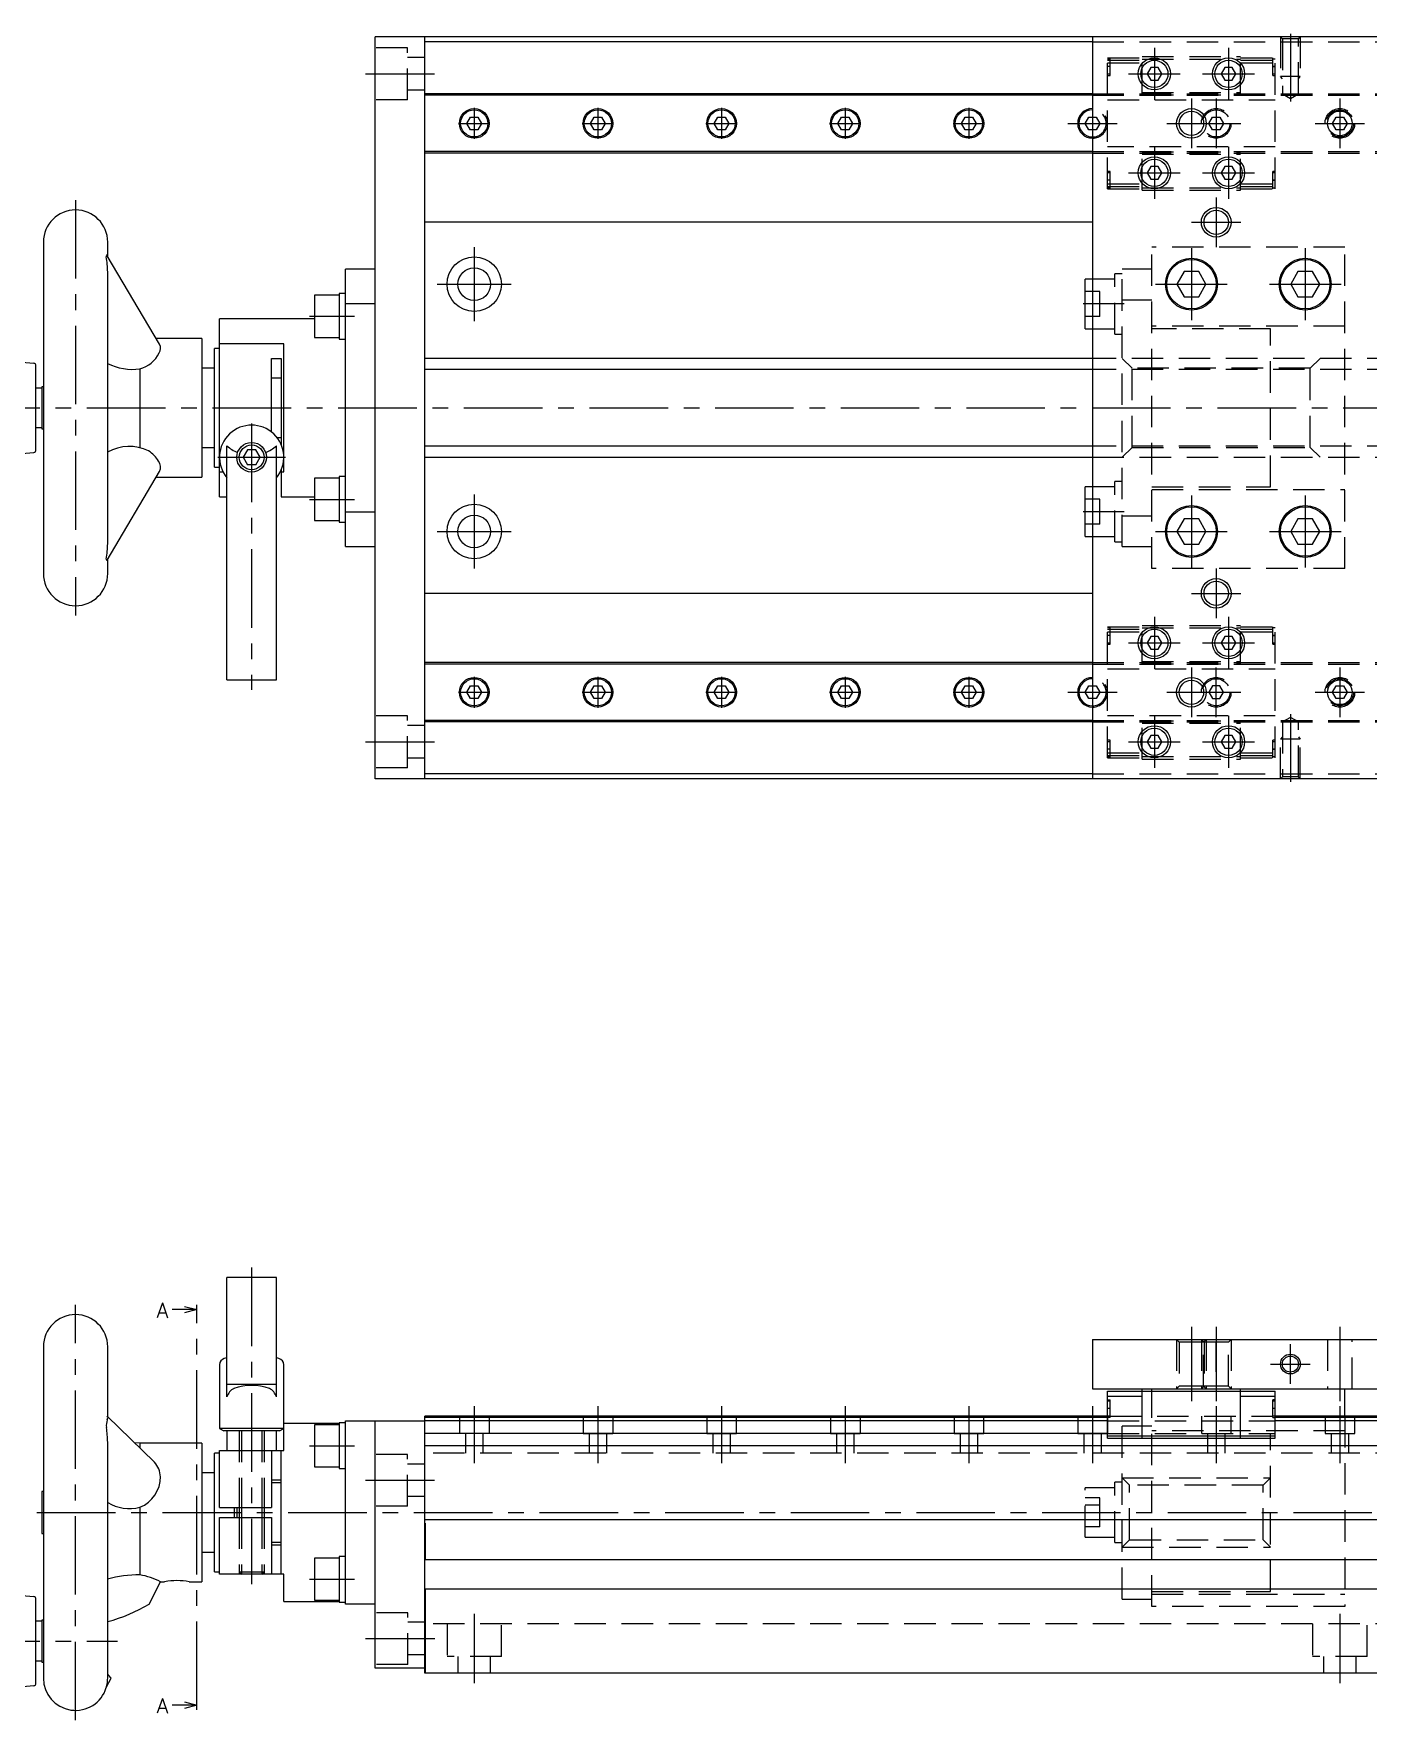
# Model space of a CAD drawing. Extents: x -2 to 722, y -8 to 349.
# Drawn here: x 271.1 to 540.9, y 8 to 348.9 of the extents above; entities that cross this region are included whole.
import ezdxf

# ---------------------------------------------------------------- set-up
doc = ezdxf.new("R2010")
doc.units = 0
doc.header["$LTSCALE"] = 0.5
doc.linetypes.add('CENTER', pattern=[50.8, 31.75, -6.35, 6.35, -6.35])
doc.linetypes.add('DASHED', pattern=[19.05, 12.7, -6.35])
for name, color, linetype in [('MSM_CENTER', 1, 'CENTER'), ('MSM_CONTINUOUS', 7, 'CONTINUOUS'), ('MSM_DASHED', 4, 'DASHED'), ('MSM_NARROW', 5, 'CONTINUOUS'), ('MSM_PART_NUMBER', 7, 'CONTINUOUS')]:
    doc.layers.add(name, color=color, linetype=linetype)
doc.styles.get("Standard").update_dxf_attribs({"font": 'txt.shx', "height": 3, "bigfont": 'bigfont.shx'})

msp = doc.modelspace()

# ---------------------------------------------------------------- linework, layer by layer
at = {"layer": 'MSM_CENTER'}
for p, q in [((525.13, 348.91), (525.13, 335.23)), ((497.63, 346.04), (497.63, 335.54)), ((512.63, 346.04), (512.63, 335.54)), ((488.7, 342.29), (488.15, 342.29)), ((522.1, 342.29), (521.55, 342.29)), ((338.13, 340.79), (352.13, 340.79)), ((492.38, 340.79), (502.88, 340.79)), ((507.38, 340.79), (517.88, 340.79)), ((485.13, 335.79), (485.13, 325.79)), ((505.13, 335.79), (505.13, 325.79)), ((510.13, 335.79), (510.13, 325.79)), ((535.13, 335.79), (535.13, 325.79)), ((356.98, 330.79), (363.28, 330.79)), ((360.13, 333.94), (360.13, 327.64)), ((381.98, 330.79), (388.28, 330.79)), ((385.13, 333.94), (385.13, 327.64)), ((406.98, 330.79), (413.28, 330.79)), ((410.13, 333.94), (410.13, 327.64)), ((431.98, 330.79), (438.28, 330.79)), ((435.13, 333.94), (435.13, 327.64)), ((456.98, 330.79), (463.28, 330.79)), ((460.13, 333.94), (460.13, 327.64)), ((480.13, 330.79), (490.13, 330.79)), ((500.13, 330.79), (515.13, 330.79)), ((530.13, 330.79), (540.13, 330.79)), ((497.63, 326.04), (497.63, 315.54)), ((512.63, 326.04), (512.63, 315.54)), ((492.38, 320.79), (502.88, 320.79)), ((507.38, 320.79), (517.88, 320.79)), ((488.7, 319.29), (488.15, 319.29)), ((522.1, 319.29), (521.55, 319.29)), ((279.53, 315.29), (279.53, 231.29)), ((510.13, 315.79), (510.13, 305.79)), ((505.13, 310.79), (515.13, 310.79)), ((360.13, 305.79), (360.13, 290.79)), ((505.13, 305.54), (505.13, 291.04)), ((528.13, 305.54), (528.13, 291.04)), ((352.63, 298.29), (367.63, 298.29)), ((497.88, 298.29), (512.38, 298.29)), ((520.88, 298.29), (535.38, 298.29)), ((491.5, 294.29), (483.25, 294.29)), ((326.83, 291.79), (335.9, 291.79)), ((231.03, 273.29), (722.13, 273.29)), ((315.13, 270.11), (315.13, 216.29)), ((308.3, 263.29), (321.95, 263.29)), ((360.13, 255.79), (360.13, 240.79)), ((326.83, 254.79), (335.9, 254.79)), ((491.5, 252.29), (483.25, 252.29)), ((505.13, 255.54), (505.13, 241.04)), ((528.13, 255.54), (528.13, 241.04)), ((352.63, 248.29), (367.63, 248.29)), ((497.88, 248.29), (512.38, 248.29)), ((520.88, 248.29), (535.38, 248.29)), ((510.13, 240.79), (510.13, 230.79)), ((505.13, 235.79), (515.13, 235.79)), ((497.63, 231.04), (497.63, 220.54)), ((512.63, 231.04), (512.63, 220.54)), ((488.7, 227.29), (488.15, 227.29)), ((492.38, 225.79), (502.88, 225.79)), ((507.38, 225.79), (517.88, 225.79)), ((522.1, 227.29), (521.55, 227.29)), ((360.13, 218.94), (360.13, 212.64)), ((385.13, 218.94), (385.13, 212.64)), ((410.13, 218.94), (410.13, 212.64)), ((435.13, 218.94), (435.13, 212.64)), ((460.13, 218.94), (460.13, 212.64)), ((485.13, 220.79), (485.13, 210.79)), ((505.13, 220.79), (505.13, 210.79)), ((510.13, 210.79), (510.13, 220.79)), ((535.13, 220.79), (535.13, 210.79)), ((356.98, 215.79), (363.28, 215.79)), ((381.98, 215.79), (388.28, 215.79)), ((406.98, 215.79), (413.28, 215.79)), ((431.98, 215.79), (438.28, 215.79)), ((456.98, 215.79), (463.28, 215.79)), ((480.13, 215.79), (490.13, 215.79)), ((500.13, 215.79), (515.13, 215.79)), ((530.13, 215.79), (540.13, 215.79)), ((497.63, 211.04), (497.63, 200.54)), ((512.63, 211.04), (512.63, 200.54)), ((525.13, 211.35), (525.13, 197.67)), ((338.13, 205.79), (352.13, 205.79)), ((492.38, 205.79), (502.88, 205.79)), ((507.38, 205.79), (517.88, 205.79)), ((488.7, 204.29), (488.15, 204.29)), ((522.1, 204.29), (521.55, 204.29)), ((315.13, 99.5), (315.13, 35.5)), ((279.53, 8), (279.53, 92)), ((304.03, 12.08), (304.03, 90)), ((505.13, 87.5), (505.13, 72.5)), ((510.13, 87.5), (510.13, 72.5)), ((535.13, 87.5), (535.13, 72.5)), ((525.13, 76), (525.13, 84)), ((521.13, 80), (529.13, 80)), ((360.13, 71.5), (360.13, 60)), ((385.13, 71.5), (385.13, 60)), ((410.13, 71.5), (410.13, 60)), ((435.13, 71.5), (435.13, 60)), ((460.13, 71.5), (460.13, 60)), ((485.13, 71.5), (485.13, 60)), ((488.7, 71), (488.15, 71)), ((510.13, 71.5), (510.13, 60)), ((522.1, 71), (521.55, 71)), ((535.13, 71.5), (535.13, 60)), ((326.83, 63.5), (335.9, 63.5)), ((338.13, 56.5), (352.13, 56.5)), ((271.73, 50), (722.13, 50)), ((326.83, 36.5), (335.9, 36.5)), ((360.13, 29.5), (360.13, 15.5)), ((535.13, 29.5), (535.13, 15.5)), ((231.03, 24), (288.03, 24)), ((338.13, 24.5), (352.18, 24.5))]:
    msp.add_line(p, q, dxfattribs=at)
at = {"layer": 'MSM_CONTINUOUS'}
for p, q in [((350.13, 348.29), (340.13, 348.29)), ((340.13, 198.29), (340.13, 348.29)), ((350.13, 198.29), (350.13, 348.29)), ((350.13, 348.24), (350.18, 348.24)), ((720.13, 348.29), (350.18, 348.29)), ((350.18, 348.29), (350.18, 348.24)), ((485.13, 348.29), (485.13, 198.29)), ((485.13, 347.29), (350.13, 347.29)), ((496.89, 342.07), (496.15, 340.79)), ((498.37, 342.07), (496.89, 342.07)), ((499.11, 340.79), (498.37, 342.07)), ((511.89, 342.07), (511.15, 340.79)), ((513.37, 342.07), (511.89, 342.07)), ((514.11, 340.79), (513.37, 342.07)), ((496.15, 340.79), (496.89, 339.51)), ((496.89, 339.51), (498.37, 339.51)), ((498.37, 339.51), (499.11, 340.79)), ((511.15, 340.79), (511.89, 339.51)), ((511.89, 339.51), (513.37, 339.51)), ((513.37, 339.51), (514.11, 340.79)), ((485.13, 336.79), (350.13, 336.79)), ((485.13, 336.49), (350.13, 336.49)), ((358.65, 330.79), (359.39, 332.07)), ((359.39, 329.51), (358.65, 330.79)), ((359.39, 332.07), (360.87, 332.07)), ((360.87, 332.07), (361.61, 330.79)), ((361.61, 330.79), (360.87, 329.51)), ((383.65, 330.79), (384.39, 332.07)), ((384.39, 329.51), (383.65, 330.79)), ((384.39, 332.07), (385.87, 332.07)), ((385.87, 332.07), (386.61, 330.79)), ((386.61, 330.79), (385.87, 329.51)), ((408.65, 330.79), (409.39, 332.07)), ((409.39, 329.51), (408.65, 330.79)), ((409.39, 332.07), (410.87, 332.07)), ((410.87, 332.07), (411.61, 330.79)), ((411.61, 330.79), (410.87, 329.51)), ((433.65, 330.79), (434.39, 332.07)), ((434.39, 329.51), (433.65, 330.79)), ((434.39, 332.07), (435.87, 332.07)), ((435.87, 332.07), (436.61, 330.79)), ((436.61, 330.79), (435.87, 329.51)), ((458.65, 330.79), (459.39, 332.07)), ((459.39, 329.51), (458.65, 330.79)), ((459.39, 332.07), (460.87, 332.07)), ((460.87, 332.07), (461.61, 330.79)), ((461.61, 330.79), (460.87, 329.51)), ((483.65, 330.79), (484.39, 332.07)), ((484.39, 329.51), (483.65, 330.79)), ((484.39, 332.07), (485.13, 332.07)), ((533.65, 330.79), (534.39, 332.07)), ((534.39, 329.51), (533.65, 330.79)), ((534.39, 332.07), (535.87, 332.07)), ((535.87, 332.07), (536.61, 330.79)), ((536.61, 330.79), (535.87, 329.51)), ((360.87, 329.51), (359.39, 329.51)), ((385.87, 329.51), (384.39, 329.51)), ((410.87, 329.51), (409.39, 329.51)), ((435.87, 329.51), (434.39, 329.51)), ((460.87, 329.51), (459.39, 329.51)), ((485.13, 329.51), (484.39, 329.51)), ((535.87, 329.51), (534.39, 329.51)), ((485.13, 325.09), (350.13, 325.09)), ((485.13, 324.79), (350.13, 324.79)), ((496.89, 322.07), (496.15, 320.79)), ((496.15, 320.79), (496.89, 319.51)), ((498.37, 322.07), (496.89, 322.07)), ((499.11, 320.79), (498.37, 322.07)), ((498.37, 319.51), (499.11, 320.79)), ((511.89, 322.07), (511.15, 320.79)), ((511.15, 320.79), (511.89, 319.51)), ((513.37, 322.07), (511.89, 322.07)), ((514.11, 320.79), (513.37, 322.07)), ((513.37, 319.51), (514.11, 320.79)), ((496.89, 319.51), (498.37, 319.51)), ((511.89, 319.51), (513.37, 319.51)), ((485.13, 310.79), (350.13, 310.79)), ((273.03, 306.79), (273.03, 239.79)), ((296.52, 286.14), (285.93, 304.04)), ((286.03, 303.88), (286.03, 306.79)), ((286.03, 245.82), (286.03, 300.75)), ((340.13, 301.29), (334.13, 301.29)), ((334.13, 245.29), (334.13, 301.29)), ((503.66, 300.83), (502.2, 298.29)), ((506.6, 300.83), (503.66, 300.83)), ((508.06, 298.29), (506.6, 300.83)), ((526.66, 300.83), (525.2, 298.29)), ((529.6, 300.83), (526.66, 300.83)), ((531.06, 298.29), (529.6, 300.83)), ((483.63, 289.29), (483.63, 299.29)), ((485.13, 299.29), (483.63, 299.29)), ((502.2, 298.29), (503.66, 295.75)), ((506.6, 295.75), (508.06, 298.29)), ((525.2, 298.29), (526.66, 295.75)), ((529.6, 295.75), (531.06, 298.29)), ((327.83, 296.04), (327.83, 287.54)), ((332.83, 296.04), (327.83, 296.04)), ((332.83, 296.39), (332.83, 287.19)), ((334.13, 296.39), (332.83, 296.39)), ((340.13, 294.31), (334.13, 294.31)), ((503.66, 295.75), (506.6, 295.75)), ((526.66, 295.75), (529.6, 295.75)), ((308.63, 255.32), (308.63, 291.29)), ((327.83, 291.29), (308.63, 291.29)), ((305.03, 287.29), (295.85, 287.29)), ((305.03, 287.29), (305.03, 259.29)), ((327.83, 287.54), (332.83, 287.54)), ((332.83, 287.19), (334.13, 287.19)), ((483.63, 289.29), (485.13, 289.29)), ((259.7, 283.29), (271.07, 282.29)), ((307.63, 261.29), (307.63, 285.29)), ((308.63, 285.29), (307.63, 285.29)), ((321.63, 286.24), (308.63, 286.24)), ((319.13, 283.29), (321.13, 283.29)), ((319.13, 268.41), (319.13, 283.29)), ((321.13, 283.29), (321.13, 265.79)), ((321.63, 260.34), (321.63, 286.24)), ((485.13, 283.29), (350.13, 283.29)), ((271.53, 264.78), (271.53, 281.79)), ((292.53, 281.18), (292.53, 265.23)), ((307.63, 281.29), (305.03, 281.29)), ((272.73, 277.29), (271.53, 277.29)), ((272.73, 277.54), (272.73, 269.04)), ((273.03, 277.54), (272.73, 277.54)), ((321.13, 279.29), (319.13, 279.29)), ((271.53, 269.29), (272.73, 269.29)), ((272.73, 269.04), (273.03, 269.04)), ((320.25, 267.29), (321.13, 267.29)), ((259.7, 263.29), (271.07, 264.28)), ((305.03, 265.29), (307.63, 265.29)), ((310.13, 218.29), (310.13, 265.62)), ((314.26, 264.79), (313.4, 263.29)), ((313.4, 263.29), (314.26, 261.79)), ((315.99, 264.79), (314.26, 264.79)), ((316.86, 263.29), (315.99, 264.79)), ((315.99, 261.79), (316.86, 263.29)), ((320.13, 218.29), (320.13, 265.62)), ((350.13, 263.29), (485.13, 263.29)), ((285.93, 242.53), (296.52, 260.43)), ((295.85, 259.29), (305.03, 259.29)), ((307.63, 261.29), (308.63, 261.29)), ((308.63, 260.34), (309.34, 260.34)), ((315.99, 261.79), (314.26, 261.79)), ((321.13, 260.79), (321.13, 255.29)), ((321.13, 260.34), (321.63, 260.34)), ((332.83, 259.39), (332.83, 250.19)), ((334.13, 259.39), (332.83, 259.39)), ((327.83, 259.04), (327.83, 250.54)), ((332.83, 259.04), (327.83, 259.04)), ((485.13, 257.29), (483.63, 257.29)), ((483.63, 247.29), (483.63, 257.29)), ((308.63, 255.32), (310.13, 255.32)), ((321.13, 255.29), (327.83, 255.29)), ((327.83, 250.54), (332.83, 250.54)), ((332.83, 250.19), (334.13, 250.19)), ((334.13, 252.27), (340.13, 252.27)), ((503.66, 250.83), (502.2, 248.29)), ((506.6, 250.83), (503.66, 250.83)), ((508.06, 248.29), (506.6, 250.83)), ((526.66, 250.83), (525.2, 248.29)), ((529.6, 250.83), (526.66, 250.83)), ((531.06, 248.29), (529.6, 250.83)), ((483.63, 247.29), (485.13, 247.29)), ((502.2, 248.29), (503.66, 245.75)), ((503.66, 245.75), (506.6, 245.75)), ((506.6, 245.75), (508.06, 248.29)), ((525.2, 248.29), (526.66, 245.75)), ((526.66, 245.75), (529.6, 245.75)), ((529.6, 245.75), (531.06, 248.29)), ((286.03, 239.79), (286.03, 242.69)), ((334.13, 245.29), (340.13, 245.29)), ((485.13, 235.79), (350.13, 235.79)), ((496.89, 227.07), (496.15, 225.79)), ((496.15, 225.79), (496.89, 224.51)), ((498.37, 227.07), (496.89, 227.07)), ((499.11, 225.79), (498.37, 227.07)), ((498.37, 224.51), (499.11, 225.79)), ((511.89, 227.07), (511.15, 225.79)), ((511.15, 225.79), (511.89, 224.51)), ((513.37, 227.07), (511.89, 227.07)), ((514.11, 225.79), (513.37, 227.07)), ((513.37, 224.51), (514.11, 225.79)), ((485.13, 221.79), (350.13, 221.79)), ((496.89, 224.51), (498.37, 224.51)), ((511.89, 224.51), (513.37, 224.51)), ((310.13, 218.29), (320.13, 218.29)), ((485.13, 221.49), (350.13, 221.49)), ((358.65, 215.79), (359.39, 217.07)), ((359.39, 214.51), (358.65, 215.79)), ((359.39, 217.07), (360.87, 217.07)), ((360.87, 217.07), (361.61, 215.79)), ((361.61, 215.79), (360.87, 214.51)), ((383.65, 215.79), (384.39, 217.07)), ((384.39, 214.51), (383.65, 215.79)), ((384.39, 217.07), (385.87, 217.07)), ((385.87, 217.07), (386.61, 215.79)), ((386.61, 215.79), (385.87, 214.51)), ((408.65, 215.79), (409.39, 217.07)), ((409.39, 214.51), (408.65, 215.79)), ((409.39, 217.07), (410.87, 217.07)), ((410.87, 217.07), (411.61, 215.79)), ((411.61, 215.79), (410.87, 214.51)), ((433.65, 215.79), (434.39, 217.07)), ((434.39, 214.51), (433.65, 215.79)), ((434.39, 217.07), (435.87, 217.07)), ((435.87, 217.07), (436.61, 215.79)), ((436.61, 215.79), (435.87, 214.51)), ((458.65, 215.79), (459.39, 217.07)), ((459.39, 214.51), (458.65, 215.79)), ((459.39, 217.07), (460.87, 217.07)), ((460.87, 217.07), (461.61, 215.79)), ((461.61, 215.79), (460.87, 214.51)), ((483.65, 215.79), (484.39, 217.07)), ((484.39, 214.51), (483.65, 215.79)), ((484.39, 217.07), (485.13, 217.07)), ((533.65, 215.79), (534.39, 217.07)), ((534.39, 214.51), (533.65, 215.79)), ((534.39, 217.07), (535.87, 217.07)), ((535.87, 217.07), (536.61, 215.79)), ((536.61, 215.79), (535.87, 214.51)), ((360.87, 214.51), (359.39, 214.51)), ((385.87, 214.51), (384.39, 214.51)), ((410.87, 214.51), (409.39, 214.51)), ((435.87, 214.51), (434.39, 214.51)), ((460.87, 214.51), (459.39, 214.51)), ((485.13, 214.51), (484.39, 214.51)), ((535.87, 214.51), (534.39, 214.51)), ((485.13, 210.09), (350.13, 210.09)), ((485.13, 209.79), (350.13, 209.79)), ((496.89, 207.07), (496.15, 205.79)), ((496.15, 205.79), (496.89, 204.51)), ((498.37, 207.07), (496.89, 207.07)), ((499.11, 205.79), (498.37, 207.07)), ((498.37, 204.51), (499.11, 205.79)), ((511.89, 207.07), (511.15, 205.79)), ((511.15, 205.79), (511.89, 204.51)), ((513.37, 207.07), (511.89, 207.07)), ((514.11, 205.79), (513.37, 207.07)), ((513.37, 204.51), (514.11, 205.79)), ((496.89, 204.51), (498.37, 204.51)), ((511.89, 204.51), (513.37, 204.51)), ((350.13, 198.29), (340.13, 198.29)), ((485.13, 199.29), (350.13, 199.29)), ((350.18, 198.34), (350.13, 198.34)), ((350.18, 198.34), (350.18, 198.29)), ((720.13, 198.29), (350.18, 198.29)), ((310.13, 73.36), (310.13, 97.5)), ((320.13, 97.5), (310.13, 97.5)), ((320.13, 73.36), (320.13, 97.5)), ((273.03, 83.5), (273.03, 16.5)), ((286.03, 69.35), (286.03, 83.5)), ((485.13, 85), (485.13, 75)), ((485.13, 85), (585.13, 85)), ((308.63, 79.87), (308.63, 67)), ((321.63, 62.5), (321.63, 79.87)), ((310.13, 75.92), (320.13, 75.92)), ((485.13, 75), (585.13, 75)), ((488.18, 74.5), (522.08, 74.5)), ((488.18, 65), (488.18, 74.5)), ((488.18, 73.5), (495.18, 73.5)), ((488.18, 72.8), (488.68, 72.8)), ((488.68, 72.5), (488.18, 72.5)), ((488.68, 69.2), (488.68, 72.8)), ((495.18, 65), (495.18, 75)), ((515.08, 65), (515.08, 75)), ((515.08, 73.5), (522.08, 73.5)), ((521.58, 69.2), (521.58, 72.8)), ((522.08, 72.8), (521.58, 72.8)), ((522.08, 72.5), (521.58, 72.5)), ((522.08, 65), (522.08, 74.5)), ((536.13, 69.5), (536.13, 75)), ((295.46, 60.15), (285.92, 69.46)), ((286.03, 69.17), (286.03, 69.2)), ((334.13, 68.5), (350.13, 68.5)), ((334.13, 31.5), (334.13, 68.5)), ((340.13, 18.5), (340.13, 68.5)), ((488.68, 69.5), (350.13, 69.5)), ((350.13, 17.5), (350.13, 69.5)), ((488.68, 69.2), (350.13, 69.2)), ((488.18, 68.55), (350.13, 68.55)), ((488.68, 69.2), (488.18, 69.2)), ((548.68, 69.5), (521.58, 69.5)), ((521.58, 69.2), (522.08, 69.2)), ((548.18, 69.2), (522.08, 69.2)), ((548.18, 68.55), (522.08, 68.55)), ((321.63, 67), (308.63, 67)), ((308.63, 67), (309.49, 66.5)), ((320.76, 66.5), (309.49, 66.5)), ((310.13, 66.5), (310.13, 62.5)), ((320.13, 62.5), (320.13, 66.5)), ((320.76, 66.5), (321.63, 67)), ((332.83, 68), (321.63, 68)), ((332.83, 67.75), (327.83, 67.75)), ((327.83, 67.75), (327.83, 59.25)), ((334.13, 68.1), (332.83, 68.1)), ((332.83, 68.1), (332.83, 58.9)), ((488.18, 65.95), (350.13, 65.95)), ((488.18, 65.5), (522.08, 65.5)), ((488.18, 65), (522.08, 65)), ((286.03, 16.62), (286.03, 64.2)), ((292.53, 64), (291.41, 64.1)), ((292.53, 64), (292.53, 63.01)), ((305.03, 64), (292.53, 64)), ((305.03, 64), (305.03, 36)), ((307.63, 38), (307.63, 62)), ((308.63, 62), (307.63, 62)), ((308.63, 51), (308.63, 62.5)), ((308.63, 62.5), (321.63, 62.5)), ((319.13, 62.5), (319.13, 51)), ((321.13, 37.5), (321.13, 62.5)), ((720.13, 63.5), (350.13, 63.5)), ((307.63, 58), (305.03, 58)), ((327.83, 59.25), (332.83, 59.25)), ((332.83, 58.9), (334.13, 58.9)), ((319.13, 56.63), (321.13, 56.63)), ((321.13, 56), (319.13, 56)), ((273.03, 54.25), (272.73, 54.25)), ((272.73, 54.25), (272.73, 45.75)), ((292.53, 51.06), (292.53, 37.38)), ((308.63, 51), (319.13, 51)), ((308.63, 37.5), (308.63, 49)), ((308.63, 49), (319.13, 49)), ((311.63, 49), (311.63, 51)), ((312.13, 51), (312.13, 49)), ((312.63, 51), (312.63, 49)), ((317.63, 51), (317.63, 49)), ((319.13, 49), (319.13, 37.5)), ((720.13, 48.5), (350.13, 48.5)), ((350.18, 47.81), (350.13, 47.81)), ((350.18, 47.81), (350.18, 40.5)), ((272.73, 45.75), (273.03, 45.75)), ((305.03, 42), (307.63, 42)), ((319.13, 44), (321.13, 44)), ((321.13, 43.37), (319.13, 43.37)), ((334.13, 41.1), (332.83, 41.1)), ((332.83, 41.1), (332.83, 31.9)), ((307.63, 38), (308.63, 38)), ((332.83, 40.75), (327.83, 40.75)), ((327.83, 40.75), (327.83, 32.25)), ((350.13, 40.5), (720.13, 40.5)), ((294.4, 31.49), (296.71, 36)), ((296.7, 36), (297.53, 36)), ((302.52, 36), (305.03, 36)), ((321.63, 37.5), (308.63, 37.5)), ((321.63, 32), (321.63, 37.5)), ((720.13, 34.5), (350.13, 34.5)), ((350.18, 34.5), (350.18, 17.5)), ((259.7, 34), (271.07, 33)), ((271.53, 15.49), (271.53, 32.51)), ((321.63, 32), (332.83, 32)), ((327.83, 32.25), (332.83, 32.25)), ((332.83, 31.9), (334.13, 31.9)), ((340.13, 31.5), (334.13, 31.5)), ((272.73, 28), (271.53, 28)), ((272.73, 28.25), (272.73, 19.75)), ((273.03, 28.25), (272.73, 28.25)), ((271.53, 20), (272.73, 20)), ((272.73, 19.75), (273.03, 19.75)), ((350.13, 18.5), (340.13, 18.5)), ((720.13, 17.5), (350.13, 17.5)), ((259.7, 14), (271.07, 15)), ((285.75, 14.6), (286.72, 16.51))]:
    msp.add_line(p, q, dxfattribs=at)
for centre, radius in [((497.63, 340.79), 3.25), ((497.63, 340.79), 2.75), ((512.63, 340.79), 3.25), ((512.63, 340.79), 2.75), ((360.13, 330.79), 3), ((360.13, 330.79), 2.75), ((385.13, 330.79), 3), ((385.13, 330.79), 2.75), ((410.13, 330.79), 3), ((410.13, 330.79), 2.75), ((435.13, 330.79), 3), ((435.13, 330.79), 2.75), ((460.13, 330.79), 3), ((460.13, 330.79), 2.75), ((505.13, 330.79), 2.46), ((535.13, 330.79), 2.5), ((497.63, 320.79), 3.25), ((512.63, 320.79), 3.25), ((497.63, 320.79), 2.75), ((512.63, 320.79), 2.75), ((510.13, 310.79), 2.46), ((360.13, 298.29), 5.5), ((505.13, 298.29), 5.25), ((528.13, 298.29), 5.25), ((360.13, 298.29), 3.3), ((505.13, 298.29), 5), ((528.13, 298.29), 5), ((315.13, 263.29), 3), ((315.13, 263.29), 2.5), ((360.13, 248.29), 5.5), ((505.13, 248.29), 5.25), ((505.13, 248.29), 5), ((528.13, 248.29), 5.25), ((528.13, 248.29), 5), ((360.13, 248.29), 3.3), ((510.13, 235.79), 2.46), ((497.63, 225.79), 3.25), ((497.63, 225.79), 2.75), ((512.63, 225.79), 3.25), ((512.63, 225.79), 2.75), ((360.13, 215.79), 3), ((360.13, 215.79), 2.75), ((385.13, 215.79), 3), ((385.13, 215.79), 2.75), ((410.13, 215.79), 3), ((410.13, 215.79), 2.75), ((435.13, 215.79), 3), ((435.13, 215.79), 2.75), ((460.13, 215.79), 3), ((460.13, 215.79), 2.75), ((505.13, 215.79), 2.46), ((535.13, 215.79), 2.5), ((497.63, 205.79), 3.25), ((497.63, 205.79), 2.75), ((512.63, 205.79), 3.25), ((512.63, 205.79), 2.75), ((525.13, 80), 1.62)]:
    msp.add_circle(centre, radius, dxfattribs=at)
for centre, radius, start, end in [((485.13, 330.79), 3, 90, 270), ((485.13, 330.79), 2.75, 90, 270), ((279.53, 306.79), 6.5, 0, 180), ((286.15, 303.92), 0.409, 147.3169, 194.7042), ((265, 300.4), 21.03, 0.9537, 9.3449), ((285.8, 304.01), 0.137, 15.5493, 88.8335), ((290.98, 287.08), 6.1, 284.6919, 333.6871), ((294.83, 285.33), 1.88, 329.5739, 25.5839), ((271.03, 281.79), 0.5, 0, 85), ((290.97, 292.02), 10.95, 243.1033, 278.1798), ((315.13, 263.29), 6.5, 320.2849, 219.7151), ((271.03, 264.78), 0.5, 275, 0), ((290.41, 256.66), 8.83, 63.8736, 119.8384), ((291.16, 259.57), 5.91, 29.8339, 58.0094), ((294.49, 261.26), 2.2, 337.8459, 34.7996), ((314.99, 270.89), 7.17, 227.3363, 247.8884), ((315.27, 270.89), 7.17, 292.1116, 312.6637), ((268.4, 246.05), 17.63, 354.2775, 359.2376), ((-392.75, 326.99), 683.71, 352.91661, 353.05297), ((286.17, 242.66), 0.423, 177.3591, 212.6166), ((285.4, 243.05), 0.739, 303.4802, 316.0683), ((279.53, 239.79), 6.5, 180, 0), ((485.13, 215.79), 3, 90, 270), ((485.13, 215.79), 2.75, 90, 270), ((279.53, 83.5), 6.5, 0, 180), ((309.93, 79.87), 1.3, 104.5706, 180), ((315.13, 59.86), 21.97, 103.1548, 104.5706), ((315.13, 59.86), 21.97, 75.4294, 76.8452), ((320.33, 79.87), 1.3, 0, 75.4294), ((312.85, 72.57), 2.83, 117.0443, 163.788), ((315.13, 64.96), 10.74, 70.5029, 109.4376), ((317.48, 72.64), 2.74, 15.2925, 63.2952), ((288.77, 67.65), 3.03, 158.9586, 189.5128), ((285.61, 69.17), 0.42, 353.8602, 43.0782), ((283.94, 69.37), 2.11, 342.3741, 353.3332), ((260.85, 63.58), 25.18, 1.3815, 8.1441), ((292.32, 57.11), 4.37, 1.6774, 44.0689), ((290.19, 57.12), 6.49, 291.0715, 1.0786), ((290.44, 59.34), 8.54, 238.9479, 284.1872), ((292.16, 15.84), 21.55, 89.0104, 106.5513), ((290.26, 23.5), 14.07, 62.7193, 80.7314), ((300.03, 22.22), 14, 79.7135, 100.2865), ((271.03, 32.51), 0.5, 0, 85), ((277.73, 59.24), 32.37, 284.8475, 300.9876), ((266.21, 0.05), 26.29, 38.7334, 41.0812), ((271.03, 15.49), 0.5, 275, 0), ((279.53, 16.5), 6.5, 180, 342.9891), ((278.55, 16.64), 7.48, 344.0942, 359.8778)]:
    msp.add_arc(centre, radius, start, end, dxfattribs=at)
at = {"layer": 'MSM_DASHED'}
for p, q in [((523.13, 348.29), (523.51, 347.91)), ((523.13, 348.29), (523.13, 340.29)), ((523.51, 347.91), (523.51, 336.79)), ((526.75, 347.91), (523.51, 347.91)), ((526.75, 347.91), (527.13, 348.29)), ((526.75, 336.79), (526.75, 347.91)), ((527.13, 348.29), (527.13, 340.29)), ((346.66, 346.04), (340.06, 346.04)), ((346.66, 335.54), (346.66, 346.04)), ((485.13, 347.29), (585.13, 347.29)), ((350.06, 344.09), (346.66, 344.09)), ((488.18, 317.54), (488.18, 344.04)), ((488.18, 344.04), (495.18, 344.04)), ((488.68, 343.79), (488.18, 343.79)), ((488.18, 343.54), (495.18, 343.54)), ((488.18, 343.04), (495.18, 343.04)), ((488.68, 342.29), (488.18, 342.29)), ((488.68, 340.49), (488.68, 344.04)), ((495.18, 344.29), (515.08, 344.29)), ((495.18, 336.54), (495.18, 344.29)), ((495.18, 343.79), (515.08, 343.79)), ((515.08, 336.54), (515.08, 344.29)), ((515.08, 344.04), (522.08, 344.04)), ((515.08, 343.54), (522.08, 343.54)), ((515.08, 343.04), (522.08, 343.04)), ((521.58, 340.49), (521.58, 344.04)), ((522.08, 343.79), (521.58, 343.79)), ((521.58, 342.29), (522.08, 342.29)), ((522.08, 317.54), (522.08, 344.04)), ((488.18, 340.79), (488.68, 340.79)), ((488.18, 340.49), (488.68, 340.49)), ((521.58, 340.79), (522.08, 340.79)), ((521.58, 340.49), (522.08, 340.49)), ((527.13, 340.29), (523.13, 340.29)), ((523.51, 339.79), (523.13, 340.29)), ((526.75, 339.79), (527.13, 340.29)), ((346.66, 335.54), (340.06, 335.54)), ((350.06, 337.49), (346.66, 337.49)), ((485.13, 336.79), (585.13, 336.79)), ((485.13, 336.49), (585.13, 336.49)), ((488.18, 335.54), (522.08, 335.54)), ((495.18, 337.04), (515.08, 337.04)), ((495.18, 336.54), (515.08, 336.54)), ((523.51, 336.79), (525.13, 335.85)), ((525.13, 335.85), (526.75, 336.79)), ((485.13, 333.94), (485.13, 327.64)), ((485.13, 332.07), (485.87, 332.07)), ((485.87, 332.07), (486.61, 330.79)), ((486.61, 330.79), (485.87, 329.51)), ((508.65, 330.79), (509.39, 332.07)), ((509.39, 329.51), (508.65, 330.79)), ((509.39, 332.07), (510.87, 332.07)), ((510.87, 332.07), (511.61, 330.79)), ((511.61, 330.79), (510.87, 329.51)), ((485.87, 329.51), (485.13, 329.51)), ((510.87, 329.51), (509.39, 329.51)), ((485.13, 325.09), (585.13, 325.09)), ((485.13, 324.79), (585.13, 324.79)), ((522.08, 326.04), (488.18, 326.04)), ((495.18, 325.04), (515.08, 325.04)), ((495.18, 317.29), (495.18, 325.04)), ((495.18, 324.54), (515.08, 324.54)), ((515.08, 317.29), (515.08, 325.04)), ((488.68, 321.09), (488.18, 321.09)), ((488.68, 320.79), (488.18, 320.79)), ((488.68, 317.54), (488.68, 321.09)), ((521.58, 317.54), (521.58, 321.09)), ((522.08, 321.09), (521.58, 321.09)), ((522.08, 320.79), (521.58, 320.79)), ((488.68, 319.29), (488.18, 319.29)), ((488.18, 318.54), (495.18, 318.54)), ((488.18, 318.04), (495.18, 318.04)), ((488.18, 317.79), (488.68, 317.79)), ((488.18, 317.54), (495.18, 317.54)), ((495.18, 317.79), (515.08, 317.79)), ((495.18, 317.29), (515.08, 317.29)), ((515.08, 318.54), (522.08, 318.54)), ((515.08, 318.04), (522.08, 318.04)), ((515.08, 317.54), (522.08, 317.54)), ((521.58, 319.29), (522.08, 319.29)), ((521.58, 317.79), (522.08, 317.79)), ((536.13, 305.79), (497.13, 305.79)), ((497.13, 240.79), (497.13, 305.79)), ((536.13, 240.79), (536.13, 305.79)), ((489.63, 288.19), (489.63, 300.39)), ((491.13, 300.39), (489.63, 300.39)), ((497.13, 301.29), (491.13, 301.29)), ((491.13, 245.29), (491.13, 301.29)), ((486.63, 296.83), (483.63, 296.83)), ((489.63, 299.29), (485.13, 299.29)), ((486.63, 291.75), (486.63, 296.83)), ((486.63, 294.29), (483.63, 294.29)), ((491.13, 295.15), (497.13, 295.15)), ((486.63, 291.75), (483.63, 291.75)), ((536.13, 289.79), (497.13, 289.79)), ((485.13, 289.29), (489.63, 289.29)), ((489.63, 288.19), (491.13, 288.19)), ((521.13, 289.29), (497.13, 289.29)), ((521.13, 257.29), (521.13, 289.29)), ((585.13, 283.29), (485.13, 283.29)), ((493.13, 281.29), (491.13, 283.29)), ((531.13, 283.29), (529.13, 281.29)), ((585.13, 281.04), (485.13, 281.04)), ((529.13, 281.29), (493.13, 281.29)), ((493.13, 265.29), (493.13, 281.29)), ((529.13, 265.29), (529.13, 281.29)), ((585.13, 265.54), (485.13, 265.54)), ((485.13, 263.29), (585.13, 263.29)), ((491.13, 263.29), (493.13, 265.29)), ((493.13, 265.29), (529.13, 265.29)), ((529.13, 265.29), (531.13, 263.29)), ((489.63, 257.29), (485.13, 257.29)), ((489.63, 246.19), (489.63, 258.39)), ((491.13, 258.39), (489.63, 258.39)), ((497.13, 257.29), (521.13, 257.29)), ((497.13, 256.79), (536.13, 256.79)), ((486.63, 254.83), (483.63, 254.83)), ((486.63, 252.29), (483.63, 252.29)), ((486.63, 249.75), (486.63, 254.83)), ((486.63, 249.75), (483.63, 249.75)), ((491.13, 251.43), (497.13, 251.43)), ((485.13, 247.29), (489.63, 247.29)), ((489.63, 246.19), (491.13, 246.19)), ((491.13, 245.29), (497.13, 245.29)), ((536.13, 240.79), (497.13, 240.79)), ((488.18, 229.04), (495.18, 229.04)), ((488.18, 202.54), (488.18, 229.04)), ((488.68, 228.79), (488.18, 228.79)), ((488.18, 228.54), (495.18, 228.54)), ((488.68, 225.49), (488.68, 229.04)), ((495.18, 229.29), (515.08, 229.29)), ((495.18, 221.54), (495.18, 229.29)), ((495.18, 228.79), (515.08, 228.79)), ((515.08, 221.54), (515.08, 229.29)), ((515.08, 229.04), (522.08, 229.04)), ((515.08, 228.54), (522.08, 228.54)), ((521.58, 225.49), (521.58, 229.04)), ((522.08, 228.79), (521.58, 228.79)), ((522.08, 202.54), (522.08, 229.04)), ((488.18, 228.04), (495.18, 228.04)), ((488.68, 227.29), (488.18, 227.29)), ((488.18, 225.79), (488.68, 225.79)), ((488.18, 225.49), (488.68, 225.49)), ((515.08, 228.04), (522.08, 228.04)), ((521.58, 227.29), (522.08, 227.29)), ((521.58, 225.79), (522.08, 225.79)), ((521.58, 225.49), (522.08, 225.49)), ((485.13, 221.79), (585.13, 221.79)), ((495.18, 222.04), (515.08, 222.04)), ((485.13, 221.49), (585.13, 221.49)), ((485.13, 218.94), (485.13, 212.64)), ((488.18, 220.54), (522.08, 220.54)), ((495.18, 221.54), (515.08, 221.54)), ((485.13, 217.07), (485.87, 217.07)), ((485.87, 217.07), (486.61, 215.79)), ((486.61, 215.79), (485.87, 214.51)), ((509.39, 217.07), (508.65, 215.79)), ((508.65, 215.79), (509.39, 214.51)), ((510.87, 217.07), (509.39, 217.07)), ((511.61, 215.79), (510.87, 217.07)), ((510.87, 214.51), (511.61, 215.79)), ((485.87, 214.51), (485.13, 214.51)), ((509.39, 214.51), (510.87, 214.51)), ((346.66, 211.04), (340.06, 211.04)), ((346.66, 200.54), (346.66, 211.04)), ((350.06, 209.09), (346.66, 209.09)), ((485.13, 210.09), (585.13, 210.09)), ((485.13, 209.79), (585.13, 209.79)), ((522.08, 211.04), (488.18, 211.04)), ((495.18, 210.04), (515.08, 210.04)), ((495.18, 202.29), (495.18, 210.04)), ((495.18, 209.54), (515.08, 209.54)), ((515.08, 202.29), (515.08, 210.04)), ((525.13, 210.72), (523.51, 209.79)), ((523.51, 209.79), (523.51, 198.67)), ((526.75, 209.79), (525.13, 210.72)), ((526.75, 198.67), (526.75, 209.79)), ((488.68, 206.09), (488.18, 206.09)), ((488.68, 205.79), (488.18, 205.79)), ((488.68, 202.54), (488.68, 206.09)), ((521.58, 202.54), (521.58, 206.09)), ((522.08, 206.09), (521.58, 206.09)), ((522.08, 205.79), (521.58, 205.79)), ((523.51, 206.79), (523.13, 206.29)), ((527.13, 206.29), (523.13, 206.29)), ((523.13, 198.29), (523.13, 206.29)), ((526.75, 206.79), (527.13, 206.29)), ((527.13, 198.29), (527.13, 206.29)), ((350.06, 202.49), (346.66, 202.49)), ((488.68, 204.29), (488.18, 204.29)), ((488.18, 203.54), (495.18, 203.54)), ((488.18, 203.04), (495.18, 203.04)), ((488.18, 202.79), (488.68, 202.79)), ((488.18, 202.54), (495.18, 202.54)), ((495.18, 202.79), (515.08, 202.79)), ((495.18, 202.29), (515.08, 202.29)), ((515.08, 203.54), (522.08, 203.54)), ((515.08, 203.04), (522.08, 203.04)), ((515.08, 202.54), (522.08, 202.54)), ((521.58, 204.29), (522.08, 204.29)), ((521.58, 202.79), (522.08, 202.79)), ((346.66, 200.54), (340.06, 200.54)), ((485.13, 199.29), (585.13, 199.29)), ((523.51, 198.67), (523.13, 198.29)), ((526.75, 198.67), (523.51, 198.67)), ((527.13, 198.29), (526.75, 198.67)), ((502.13, 85), (502.67, 84.46)), ((502.13, 85), (502.13, 75)), ((502.67, 84.46), (502.67, 75.54)), ((507.59, 84.46), (502.67, 84.46)), ((507.13, 85), (507.67, 84.46)), ((507.13, 85), (507.13, 75)), ((507.59, 84.46), (508.13, 85)), ((507.59, 75.54), (507.59, 84.46)), ((507.67, 84.46), (507.67, 75.54)), ((512.59, 84.46), (507.67, 84.46)), ((508.13, 85), (508.13, 75)), ((510.13, 78.4), (510.13, 84.4)), ((512.59, 84.46), (513.13, 85)), ((512.59, 75.54), (512.59, 84.46)), ((513.13, 85), (513.13, 75)), ((532.63, 85), (532.63, 75)), ((537.63, 75), (537.63, 85)), ((502.67, 75.54), (502.13, 75)), ((507.59, 75.54), (502.67, 75.54)), ((507.67, 75.54), (507.13, 75)), ((508.13, 75), (507.59, 75.54)), ((512.59, 75.54), (507.67, 75.54)), ((513.13, 75), (512.59, 75.54)), ((497.13, 31), (497.13, 75)), ((357.13, 69.5), (357.13, 66)), ((363.13, 69.5), (363.13, 66)), ((382.13, 69.5), (382.13, 66)), ((388.13, 69.5), (388.13, 66)), ((407.13, 69.5), (407.13, 66)), ((413.13, 66), (413.13, 69.5)), ((432.13, 69.5), (432.13, 66)), ((438.13, 69.5), (438.13, 66)), ((457.13, 69.5), (457.13, 66)), ((463.13, 66), (463.13, 69.5)), ((482.13, 69.5), (482.13, 66)), ((488.13, 69.5), (488.13, 66)), ((488.18, 68.5), (522.08, 68.5)), ((488.68, 69.5), (521.58, 69.5)), ((507.13, 69.5), (507.13, 66)), ((513.13, 66), (513.13, 69.5)), ((532.13, 69.5), (532.13, 66)), ((536.13, 69.5), (536.13, 31)), ((538.13, 66), (538.13, 69.5)), ((312.63, 66.5), (312.63, 51)), ((313.06, 66.5), (313.06, 51)), ((317.2, 66.5), (317.2, 51)), ((317.63, 66.5), (317.63, 51)), ((363.13, 66), (357.13, 66)), ((358.38, 66), (358.38, 62)), ((361.88, 66), (361.88, 62)), ((382.13, 66), (388.13, 66)), ((383.38, 66), (383.38, 62)), ((386.88, 66), (386.88, 62)), ((407.13, 66), (413.13, 66)), ((408.38, 66), (408.38, 62)), ((411.88, 66), (411.88, 62)), ((432.13, 66), (438.13, 66)), ((433.38, 66), (433.38, 62)), ((436.88, 66), (436.88, 62)), ((457.13, 66), (463.13, 66)), ((458.38, 66), (458.38, 62)), ((461.88, 66), (461.88, 62)), ((482.13, 66), (488.13, 66)), ((483.38, 66), (483.38, 62)), ((486.88, 66), (486.88, 62)), ((488.18, 66), (522.08, 66)), ((491.13, 67.5), (497.13, 67.5)), ((491.13, 32.5), (491.13, 67.5)), ((536.13, 66.5), (497.13, 66.5)), ((508.38, 66), (508.38, 62)), ((511.88, 66), (511.88, 62)), ((521.13, 34), (521.13, 66)), ((532.13, 66), (538.13, 66)), ((533.38, 66), (533.38, 62)), ((536.88, 66), (536.88, 62)), ((346.66, 61.75), (340.06, 61.75)), ((346.66, 51.25), (346.66, 61.75)), ((720.13, 62), (350.13, 62)), ((350.06, 59.8), (346.66, 59.8)), ((483.63, 45), (483.63, 55)), ((489.63, 55), (483.63, 55)), ((489.63, 43.9), (489.63, 56.1)), ((491.13, 56.1), (489.63, 56.1)), ((492.63, 55.5), (491.13, 57)), ((491.13, 57), (521.13, 57)), ((519.63, 55.5), (492.63, 55.5)), ((492.63, 44.5), (492.63, 55.5)), ((521.13, 57), (519.63, 55.5)), ((519.63, 44.5), (519.63, 55.5)), ((346.66, 51.25), (340.06, 51.25)), ((350.06, 53.2), (346.66, 53.2)), ((486.63, 52.93), (483.63, 52.93)), ((486.63, 51.47), (483.63, 51.47)), ((486.63, 47.07), (486.63, 52.93)), ((312.63, 49), (312.63, 37.5)), ((313.06, 49), (313.06, 37.5)), ((317.2, 49), (317.2, 37.5)), ((317.63, 49), (317.63, 37.5)), ((486.63, 48.53), (483.63, 48.53)), ((486.63, 47.07), (483.63, 47.07)), ((483.63, 45), (489.63, 45)), ((491.13, 43), (492.63, 44.5)), ((492.63, 44.5), (519.63, 44.5)), ((519.63, 44.5), (521.13, 43)), ((489.63, 43.9), (491.13, 43.9)), ((491.13, 43), (521.13, 43)), ((317.63, 37.93), (312.63, 37.93)), ((312.63, 37.93), (313.06, 37.5)), ((317.2, 37.5), (317.63, 37.93)), ((491.13, 32.5), (497.13, 32.5)), ((497.13, 34), (521.13, 34)), ((497.13, 33.5), (536.13, 33.5)), ((536.13, 31), (497.13, 31)), ((346.73, 29.75), (340.13, 29.75)), ((346.73, 19.25), (346.73, 29.75)), ((350.13, 27.8), (346.73, 27.8)), ((720.13, 27.5), (350.13, 27.5)), ((354.63, 27.5), (354.63, 20.9)), ((365.63, 20.9), (365.63, 27.5)), ((529.63, 27.5), (529.63, 20.9)), ((540.63, 20.9), (540.63, 27.5)), ((350.13, 21.2), (346.73, 21.2)), ((365.63, 20.9), (354.63, 20.9)), ((356.83, 20.9), (356.83, 17.5)), ((363.43, 17.5), (363.43, 20.9)), ((540.63, 20.9), (529.63, 20.9)), ((531.83, 20.9), (531.83, 17.5)), ((538.43, 17.5), (538.43, 20.9)), ((346.73, 19.25), (340.13, 19.25))]:
    msp.add_line(p, q, dxfattribs=at)
for centre, radius in [((510.13, 330.79), 3), ((510.13, 330.79), 2.75), ((535.13, 330.79), 3), ((535.13, 330.79), 2.75), ((510.13, 215.79), 3), ((510.13, 215.79), 2.75), ((535.13, 215.79), 3), ((535.13, 215.79), 2.75)]:
    msp.add_circle(centre, radius, dxfattribs=at)
for centre, radius in [((485.13, 330.79), 3), ((485.13, 330.79), 2.75), ((485.13, 215.79), 3), ((485.13, 215.79), 2.75)]:
    msp.add_arc(centre, radius, 270, 90, dxfattribs=at)
at = {"layer": 'MSM_NARROW'}
for p, q in [((485.13, 281.04), (350.13, 281.04)), ((485.13, 265.54), (350.13, 265.54)), ((313.06, 51), (313.06, 49)), ((317.2, 51), (317.2, 49))]:
    msp.add_line(p, q, dxfattribs=at)
for centre, radius in [((505.13, 330.79), 3), ((510.13, 310.79), 3), ((510.13, 235.79), 3), ((505.13, 215.79), 3), ((525.13, 80), 2)]:
    msp.add_circle(centre, radius, dxfattribs=at)
at = {"layer": 'MSM_PART_NUMBER'}
for p, q in [((304.03, 91), (299.03, 91)), ((301.53, 91.67), (304.03, 91)), ((304.03, 91), (301.53, 90.33)), ((304.03, 90), (304.03, 92)), ((304.03, 11.08), (299.03, 11.08)), ((301.53, 11.75), (304.03, 11.08)), ((304.03, 11.08), (301.53, 10.41)), ((304.03, 10.08), (304.03, 12.08))]:
    msp.add_line(p, q, dxfattribs=at)

# ---------------------------------------------------------------- texts
for p in [(295.93, 89.35), (295.93, 9.42)]:
    msp.add_text('A', height=3, dxfattribs=at).set_placement(p)

doc.saveas('drawing.dxf')
